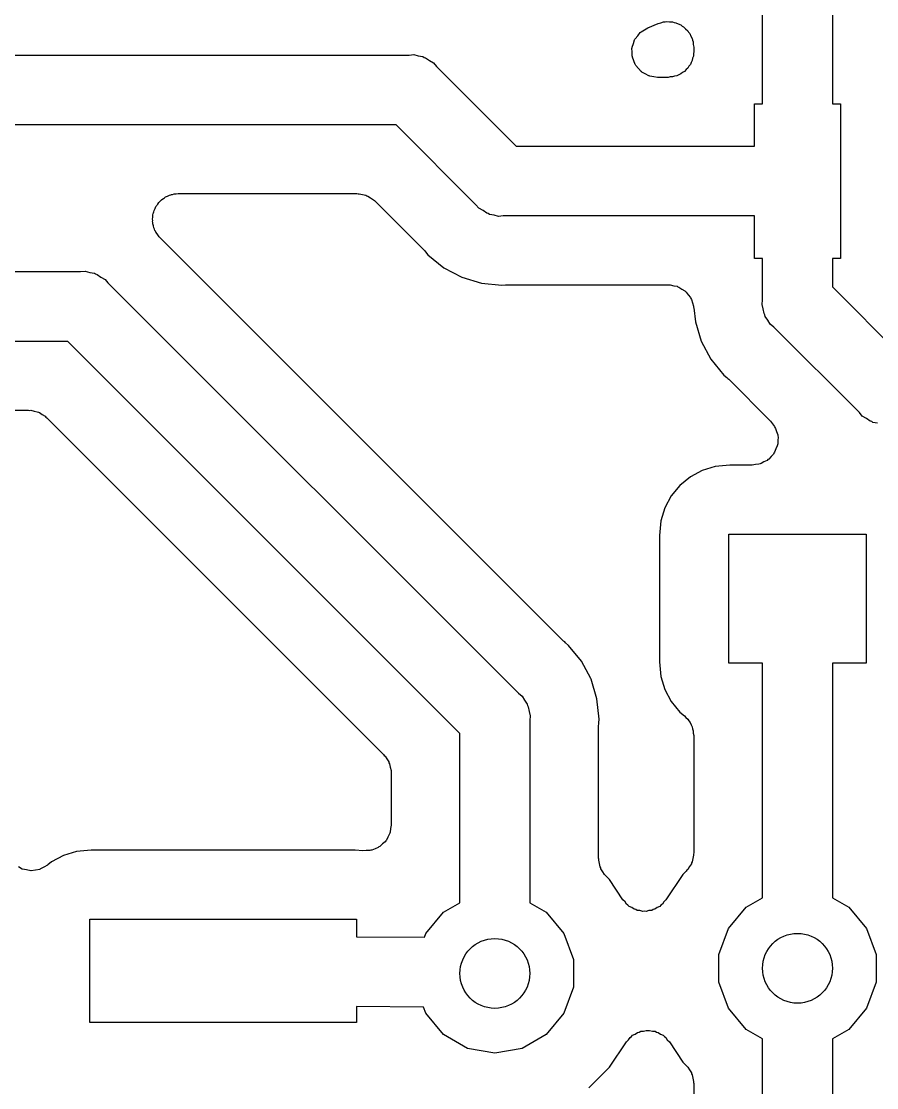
# Model space of a CAD drawing. Extents: x 91 to 190.2, y -113.9 to -59.9.
# Drawn here: x 151.96 to 156.93, y -79.56 to -73.36 of the extents above; entities that cross this region are included whole.
import ezdxf

# ---------------------------------------------------------------- set-up
doc = ezdxf.new("R2010")
doc.units = 0
doc.header["$MEASUREMENT"] = 0
doc.layers.add('BLACK', color=7, linetype='CONTINUOUS')

msp = doc.modelspace()

# ---------------------------------------------------------------- linework, layer by layer
at = {"layer": 'BLACK', "linetype": 'CONTINUOUS'}
for p, q in [((156.673, -67.775), (156.673, -73.84)), ((156.267, -73.84), (156.267, -69.73)), ((155.599, -73.3982), (155.659, -73.3731)), ((155.659, -73.3731), (155.675, -73.3696)), ((155.675, -73.3696), (155.691, -73.364)), ((155.691, -73.364), (155.701, -73.364)), ((155.701, -73.364), (155.71, -73.3618)), ((155.71, -73.3618), (155.726, -73.364)), ((155.726, -73.364), (155.743, -73.364)), ((155.743, -73.364), (155.752, -73.3673)), ((155.752, -73.3673), (155.762, -73.3686)), ((155.762, -73.3686), (155.776, -73.3762)), ((155.776, -73.3762), (155.792, -73.3818)), ((155.792, -73.3818), (155.799, -73.3881)), ((155.799, -73.3881), (155.808, -73.3927)), ((155.808, -73.3927), (155.819, -73.4047)), ((155.526, -73.4618), (155.541, -73.4443)), ((155.541, -73.4443), (155.555, -73.4262)), ((155.555, -73.4262), (155.558, -73.4244)), ((155.558, -73.4244), (155.56, -73.4219)), ((155.56, -73.4219), (155.58, -73.4105)), ((155.58, -73.4105), (155.599, -73.3982)), ((155.819, -73.4047), (155.832, -73.4153)), ((155.832, -73.4153), (155.837, -73.4238)), ((155.837, -73.4238), (155.843, -73.4311)), ((155.843, -73.4311), (155.85, -73.4462)), ((155.85, -73.4462), (155.858, -73.4604)), ((155.507, -73.5172), (155.508, -73.5141)), ((155.508, -73.54), (155.507, -73.5172)), ((155.508, -73.5108), (155.516, -73.4893)), ((155.508, -73.5141), (155.508, -73.5108)), ((155.516, -73.4893), (155.523, -73.4675)), ((155.523, -73.4675), (155.525, -73.4649)), ((155.525, -73.4649), (155.526, -73.4618)), ((155.858, -73.4604), (155.859, -73.4701)), ((155.859, -73.4701), (155.863, -73.4792)), ((155.863, -73.4792), (155.864, -73.4956)), ((155.864, -73.4956), (155.867, -73.5117)), ((155.867, -73.5117), (155.867, -73.5368)), ((143.259, -73.5568), (154.211, -73.5568)), ((154.211, -73.5568), (154.238, -73.5545)), ((154.238, -73.5545), (154.264, -73.5614)), ((154.264, -73.5614), (154.291, -73.5661)), ((154.291, -73.5661), (154.298, -73.5706)), ((154.298, -73.5706), (154.307, -73.573)), ((154.307, -73.573), (154.329, -73.5885)), ((155.508, -73.5628), (155.508, -73.54)), ((155.51, -73.566), (155.508, -73.5628)), ((155.51, -73.5693), (155.51, -73.566)), ((155.518, -73.5903), (155.51, -73.5693)), ((155.86, -73.5752), (155.858, -73.5881)), ((155.865, -73.5628), (155.86, -73.5752)), ((155.867, -73.5368), (155.865, -73.5497)), ((155.865, -73.5497), (155.865, -73.5628)), ((154.329, -73.5885), (154.353, -73.6019)), ((154.353, -73.6019), (154.37, -73.6226)), ((154.37, -73.6226), (154.834, -74.0868)), ((155.526, -73.6118), (155.518, -73.5903)), ((155.528, -73.6143), (155.526, -73.6118)), ((155.53, -73.6174), (155.528, -73.6143)), ((155.545, -73.6342), (155.53, -73.6174)), ((155.56, -73.6517), (155.545, -73.6342)), ((155.822, -73.6417), (155.813, -73.6517)), ((155.832, -73.6332), (155.822, -73.6417)), ((155.838, -73.6219), (155.832, -73.6332)), ((155.847, -73.6118), (155.838, -73.6219)), ((155.851, -73.5995), (155.847, -73.6118)), ((155.858, -73.5881), (155.851, -73.5995)), ((155.563, -73.6534), (155.56, -73.6517)), ((155.565, -73.6558), (155.563, -73.6534)), ((155.585, -73.6663), (155.565, -73.6558)), ((155.605, -73.6778), (155.585, -73.6663)), ((155.608, -73.6783), (155.605, -73.6778)), ((155.611, -73.6799), (155.608, -73.6783)), ((155.634, -73.6828), (155.611, -73.6799)), ((155.656, -73.6868), (155.634, -73.6828)), ((155.717, -73.6868), (155.656, -73.6868)), ((155.73, -73.6845), (155.717, -73.6868)), ((155.743, -73.6845), (155.73, -73.6845)), ((155.755, -73.68), (155.743, -73.6845)), ((155.768, -73.6778), (155.755, -73.68)), ((155.779, -73.6712), (155.768, -73.6778)), ((155.792, -73.6667), (155.779, -73.6712)), ((155.802, -73.6583), (155.792, -73.6667)), ((155.813, -73.6517), (155.802, -73.6583)), ((156.22, -74.0868), (156.22, -73.84)), ((156.22, -73.84), (156.267, -73.84)), ((156.673, -73.84), (156.72, -73.84)), ((156.72, -73.84), (156.72, -74.74)), ((154.136, -73.9632), (143.334, -73.9632)), ((154.6, -74.4274), (154.136, -73.9632)), ((154.834, -74.0868), (156.22, -74.0868)), ((152.788, -74.3884), (152.795, -74.3825)), ((152.795, -74.3825), (152.806, -74.3784)), ((152.806, -74.3784), (152.817, -74.3722)), ((152.817, -74.3722), (152.825, -74.3708)), ((152.825, -74.3708), (152.83, -74.3687)), ((152.83, -74.3687), (152.835, -74.3682)), ((152.835, -74.3682), (152.844, -74.3652)), ((152.844, -74.3652), (152.856, -74.3653)), ((152.856, -74.3653), (152.868, -74.3632)), ((152.868, -74.3632), (153.908, -74.3632)), ((153.908, -74.3632), (153.915, -74.3643)), ((153.915, -74.3643), (153.921, -74.3638)), ((153.921, -74.3638), (153.94, -74.3688)), ((153.94, -74.3688), (153.959, -74.3722)), ((153.959, -74.3722), (153.965, -74.3755)), ((153.965, -74.3755), (153.971, -74.3773)), ((153.971, -74.3773), (153.987, -74.3885)), ((152.734, -74.4498), (152.739, -74.4382)), ((152.739, -74.4382), (152.744, -74.4318)), ((152.744, -74.4318), (152.746, -74.4275)), ((152.746, -74.4275), (152.75, -74.4237)), ((152.75, -74.4237), (152.755, -74.4156)), ((152.755, -74.4156), (152.764, -74.4078)), ((152.764, -74.4078), (152.772, -74.3983)), ((152.772, -74.3983), (152.779, -74.394)), ((152.779, -74.394), (152.783, -74.3907)), ((152.783, -74.3907), (152.788, -74.3884)), ((153.987, -74.3885), (154.004, -74.3983)), ((154.004, -74.3983), (154.009, -74.4033)), ((154.009, -74.4033), (154.014, -74.4071)), ((154.014, -74.4071), (154.297, -74.6904)), ((154.617, -74.4481), (154.6, -74.4274)), ((154.641, -74.4615), (154.617, -74.4481)), ((152.718, -74.5117), (152.721, -74.4995)), ((152.721, -74.4872), (152.723, -74.4797)), ((152.721, -74.4995), (152.721, -74.4872)), ((152.723, -74.4797), (152.724, -74.4748)), ((152.724, -74.4748), (152.726, -74.4695)), ((152.726, -74.4695), (152.728, -74.4605)), ((152.728, -74.4605), (152.734, -74.4498)), ((154.663, -74.477), (154.641, -74.4615)), ((154.672, -74.4794), (154.663, -74.477)), ((154.679, -74.4839), (154.672, -74.4794)), ((154.706, -74.4886), (154.679, -74.4839)), ((154.732, -74.4955), (154.706, -74.4886)), ((154.759, -74.4932), (154.732, -74.4955)), ((156.22, -74.4932), (154.759, -74.4932)), ((156.22, -74.74), (156.22, -74.4932)), ((152.72, -74.5203), (152.718, -74.5117)), ((152.719, -74.5267), (152.72, -74.5203)), ((152.721, -74.5319), (152.719, -74.5267)), ((152.721, -74.5392), (152.721, -74.5319)), ((152.725, -74.5509), (152.721, -74.5392)), ((152.727, -74.5631), (152.725, -74.5509)), ((152.731, -74.5702), (152.727, -74.5631)), ((152.733, -74.577), (152.731, -74.5702)), ((152.736, -74.5819), (152.733, -74.577)), ((152.739, -74.5882), (152.736, -74.5819)), ((152.746, -74.5977), (152.739, -74.5882)), ((152.753, -74.6084), (152.746, -74.5977)), ((152.753, -74.6088), (152.753, -74.6084)), ((152.758, -74.6136), (152.753, -74.6088)), ((152.763, -74.6196), (152.758, -74.6136)), ((155.11, -76.9673), (152.763, -74.6196)), ((154.297, -74.6904), (154.302, -74.6964)), ((154.302, -74.6964), (154.307, -74.7013)), ((154.307, -74.7013), (154.321, -74.7186)), ((154.321, -74.7186), (154.413, -74.794)), ((156.267, -74.74), (156.22, -74.74)), ((156.267, -74.9811), (156.267, -74.74)), ((156.72, -74.74), (156.673, -74.74)), ((156.673, -74.74), (156.673, -74.9058)), ((149.5, -74.8168), (152.301, -74.8168)), ((152.301, -74.8168), (152.328, -74.8145)), ((152.328, -74.8145), (152.354, -74.8214)), ((154.413, -74.794), (154.517, -74.8492)), ((152.354, -74.8214), (152.381, -74.8261)), ((152.381, -74.8261), (152.388, -74.8306)), ((152.388, -74.8306), (152.397, -74.833)), ((152.397, -74.833), (152.419, -74.8485)), ((152.419, -74.8485), (152.443, -74.8619)), ((152.443, -74.8619), (152.46, -74.8826)), ((152.46, -74.8826), (154.847, -77.27)), ((154.517, -74.8492), (154.517, -74.8492)), ((154.517, -74.8492), (154.518, -74.85)), ((154.518, -74.85), (154.632, -74.8845)), ((154.632, -74.8845), (154.75, -74.8961)), ((154.75, -74.8961), (154.772, -74.8939)), ((154.772, -74.8939), (154.78, -74.8945)), ((154.78, -74.8945), (154.787, -74.8932)), ((154.787, -74.8932), (155.718, -74.8932)), ((155.718, -74.8932), (155.724, -74.8942)), ((155.724, -74.8942), (155.73, -74.8936)), ((155.73, -74.8936), (155.75, -74.8987)), ((155.75, -74.8987), (155.77, -74.9022)), ((155.77, -74.9022), (155.775, -74.9051)), ((155.775, -74.9051), (155.78, -74.9066)), ((155.78, -74.9066), (155.797, -74.9181)), ((155.797, -74.9181), (155.815, -74.9283)), ((155.815, -74.9283), (155.819, -74.9327)), ((155.819, -74.9327), (155.823, -74.936)), ((155.823, -74.936), (155.835, -74.9526)), ((156.673, -74.9058), (157.064, -75.2968)), ((155.835, -74.9526), (155.848, -74.9682)), ((155.848, -74.9682), (155.85, -74.9736)), ((155.85, -74.9736), (155.854, -74.9783)), ((155.854, -74.9783), (155.859, -74.998)), ((155.859, -74.998), (155.866, -75.0172)), ((156.264, -75.008), (156.267, -74.9811)), ((155.866, -75.0172), (155.866, -75.0229)), ((155.866, -75.0229), (155.868, -75.0285)), ((155.868, -75.0285), (155.876, -75.1083)), ((156.271, -75.034), (156.264, -75.008)), ((156.276, -75.0606), (156.271, -75.034)), ((156.281, -75.0684), (156.276, -75.0606)), ((156.283, -75.0772), (156.281, -75.0684)), ((155.876, -75.1083), (155.91, -75.2216)), ((156.298, -75.0993), (156.283, -75.0772)), ((156.312, -75.1226), (156.298, -75.0993)), ((156.333, -75.14), (156.312, -75.1226)), ((156.83, -75.6374), (156.333, -75.14)), ((152.226, -75.2232), (149.5, -75.2232)), ((154.507, -77.5042), (152.226, -75.2232)), ((155.91, -75.2216), (155.91, -75.2216)), ((155.91, -75.2216), (155.91, -75.2219)), ((155.91, -75.2219), (155.966, -75.3267)), ((155.966, -75.3267), (156.041, -75.4186)), ((156.041, -75.4186), (156.059, -75.4328)), ((156.059, -75.4328), (156.064, -75.4384)), ((156.064, -75.4384), (156.07, -75.4427)), ((156.07, -75.4427), (156.313, -75.6863)), ((150.642, -75.6232), (151.998, -75.6232)), ((151.998, -75.6232), (152.005, -75.6243)), ((152.005, -75.6243), (152.011, -75.6238)), ((152.011, -75.6238), (152.03, -75.6288)), ((152.03, -75.6288), (152.049, -75.6322)), ((152.049, -75.6322), (152.055, -75.6355)), ((152.055, -75.6355), (152.061, -75.6373)), ((152.061, -75.6373), (152.077, -75.6485)), ((152.077, -75.6485), (152.094, -75.6583)), ((152.094, -75.6583), (152.099, -75.6633)), ((152.099, -75.6633), (152.104, -75.6671)), ((152.104, -75.6671), (154.063, -77.6259)), ((156.313, -75.6863), (156.324, -75.7023)), ((156.847, -75.6581), (156.83, -75.6374)), ((156.871, -75.6715), (156.847, -75.6581)), ((156.893, -75.687), (156.871, -75.6715)), ((156.902, -75.6894), (156.893, -75.687)), ((156.909, -75.6939), (156.902, -75.6894)), ((156.324, -75.7023), (156.337, -75.7173)), ((156.337, -75.7173), (156.339, -75.7235)), ((156.339, -75.7235), (156.343, -75.7289)), ((156.343, -75.7289), (156.348, -75.7479)), ((156.348, -75.7479), (156.355, -75.7663)), ((156.936, -75.6986), (156.909, -75.6939)), ((156.355, -75.7663), (156.355, -75.7729)), ((156.355, -75.7729), (156.357, -75.7793)), ((156.357, -75.7793), (156.355, -75.7988)), ((156.355, -75.7988), (156.355, -75.8184)), ((156.333, -75.8724), (156.33, -75.8784)), ((156.337, -75.8673), (156.333, -75.8724)), ((156.344, -75.8489), (156.337, -75.8673)), ((156.352, -75.8312), (156.344, -75.8489)), ((156.353, -75.8246), (156.352, -75.8312)), ((156.355, -75.8184), (156.353, -75.8246)), ((156.246, -75.9372), (156.226, -75.9389)), ((156.252, -75.9344), (156.246, -75.9372)), ((156.258, -75.9333), (156.252, -75.9344)), ((156.275, -75.9235), (156.258, -75.9333)), ((156.293, -75.9152), (156.275, -75.9235)), ((156.298, -75.9105), (156.293, -75.9152)), ((156.304, -75.9072), (156.298, -75.9105)), ((156.316, -75.8922), (156.304, -75.9072)), ((156.33, -75.8784), (156.316, -75.8922)), ((155.916, -75.9737), (155.847, -76.0108)), ((155.992, -75.9508), (155.916, -75.9737)), ((156.077, -75.9423), (155.992, -75.9508)), ((156.207, -75.9423), (156.077, -75.9423)), ((156.226, -75.9389), (156.207, -75.9423)), ((155.786, -76.0608), (155.736, -76.1217)), ((155.847, -76.0108), (155.786, -76.0608)), ((155.736, -76.1217), (155.699, -76.1912)), ((155.699, -76.1912), (155.676, -76.2666)), ((155.676, -76.2666), (155.667, -76.3524)), ((155.667, -76.3524), (155.667, -77.0876)), ((156.07, -77.095), (156.07, -76.345)), ((156.07, -76.345), (156.87, -76.345)), ((156.87, -76.345), (156.87, -77.095)), ((155.116, -76.9716), (155.11, -76.9673)), ((155.121, -76.9772), (155.116, -76.9716)), ((155.139, -76.9914), (155.121, -76.9772)), ((155.214, -77.0833), (155.139, -76.9914)), ((155.268, -77.1836), (155.214, -77.0833)), ((155.667, -77.0876), (155.676, -77.1734)), ((156.267, -77.095), (156.07, -77.095)), ((156.267, -78.4594), (156.267, -77.095)), ((156.87, -77.095), (156.673, -77.095)), ((156.673, -77.095), (156.673, -78.4594)), ((155.676, -77.1734), (155.699, -77.2488)), ((155.27, -77.188), (155.268, -77.1836)), ((155.268, -77.1836), (155.268, -77.1836)), ((155.304, -77.3017), (155.27, -77.188)), ((154.847, -77.27), (154.868, -77.2874)), ((154.868, -77.2874), (154.882, -77.3107)), ((155.316, -77.42), (155.304, -77.3017)), ((155.699, -77.2488), (155.736, -77.3183)), ((154.882, -77.3107), (154.897, -77.3328)), ((154.897, -77.3328), (154.899, -77.3416)), ((154.899, -77.3416), (154.904, -77.3494)), ((154.904, -77.3494), (154.909, -77.376)), ((155.736, -77.3183), (155.786, -77.3792)), ((154.909, -77.376), (154.916, -77.402)), ((154.916, -77.402), (154.913, -77.4289)), ((155.314, -77.4423), (155.316, -77.42)), ((155.786, -77.3792), (155.812, -77.4007)), ((155.812, -77.4007), (155.821, -77.4113)), ((155.821, -77.4113), (155.832, -77.4202)), ((155.832, -77.4202), (155.838, -77.4309)), ((154.913, -77.4289), (154.913, -78.4894)), ((155.313, -77.457), (155.314, -77.4497)), ((155.313, -78.2288), (155.313, -77.457)), ((155.314, -77.4497), (155.314, -77.4423)), ((155.838, -77.4309), (155.846, -77.4402)), ((155.846, -77.4402), (155.851, -77.4533)), ((155.851, -77.4533), (155.858, -77.4653)), ((155.858, -77.4653), (155.86, -77.4775)), ((155.86, -77.4775), (155.864, -77.489)), ((154.507, -78.4894), (154.507, -77.5042)), ((155.864, -77.489), (155.864, -77.5029)), ((155.864, -77.5029), (155.867, -77.5166)), ((155.867, -77.5166), (155.867, -78.1988)), ((154.063, -77.6259), (154.067, -77.6313)), ((154.067, -77.6313), (154.072, -77.6356)), ((154.072, -77.6356), (154.082, -77.6525)), ((154.082, -77.6525), (154.093, -77.6686)), ((154.093, -77.6686), (154.094, -77.675)), ((154.094, -77.675), (154.098, -77.6807)), ((154.098, -77.6807), (154.101, -77.7)), ((154.101, -77.7), (154.106, -77.7189)), ((154.106, -77.7189), (154.106, -77.7255)), ((154.106, -77.7255), (154.107, -77.732)), ((154.107, -77.732), (154.107, -78.0374)), ((154.107, -78.0374), (154.103, -78.0575)), ((154.088, -78.1064), (154.079, -78.1248)), ((154.098, -78.0887), (154.088, -78.1064)), ((154.099, -78.0831), (154.098, -78.0887)), ((154.101, -78.0778), (154.099, -78.0831)), ((154.103, -78.0575), (154.101, -78.0778)), ((154.032, -78.1673), (154.013, -78.1743)), ((154.036, -78.1636), (154.032, -78.1673)), ((154.041, -78.1612), (154.036, -78.1636)), ((154.056, -78.147), (154.041, -78.1612)), ((154.072, -78.1339), (154.056, -78.147)), ((154.075, -78.1289), (154.072, -78.1339)), ((154.079, -78.1248), (154.075, -78.1289)), ((152.201, -78.2137), (152.132, -78.2508)), ((152.277, -78.1908), (152.201, -78.2137)), ((152.362, -78.1823), (152.277, -78.1908)), ((153.898, -78.1823), (152.362, -78.1823)), ((153.942, -78.1867), (153.898, -78.1823)), ((153.962, -78.1852), (153.942, -78.1867)), ((153.983, -78.1852), (153.962, -78.1852)), ((153.988, -78.1832), (153.983, -78.1852)), ((153.994, -78.1827), (153.988, -78.1832)), ((154.013, -78.1743), (153.994, -78.1827)), ((155.314, -78.2353), (155.313, -78.2288)), ((155.861, -78.2308), (155.858, -78.2501)), ((155.866, -78.2119), (155.861, -78.2308)), ((155.867, -78.1988), (155.866, -78.2053)), ((155.866, -78.2053), (155.866, -78.2119)), ((151.96, -78.2927), (151.939, -78.2796)), ((151.961, -78.2929), (151.96, -78.2927)), ((151.962, -78.2933), (151.961, -78.2929)), ((151.987, -78.298), (151.962, -78.2933)), ((152.063, -78.295), (152.038, -78.2988)), ((152.064, -78.2944), (152.063, -78.2946)), ((152.063, -78.2946), (152.063, -78.295)), ((152.086, -78.282), (152.064, -78.2944)), ((152.108, -78.2699), (152.086, -78.282)), ((152.109, -78.2693), (152.108, -78.2699)), ((152.11, -78.2689), (152.109, -78.2693)), ((152.132, -78.2508), (152.11, -78.2689)), ((155.314, -78.2419), (155.314, -78.2353)), ((155.319, -78.2608), (155.314, -78.2419)), ((155.322, -78.2801), (155.319, -78.2608)), ((155.326, -78.2858), (155.322, -78.2801)), ((155.327, -78.2922), (155.326, -78.2858)), ((155.338, -78.3083), (155.327, -78.2922)), ((155.842, -78.2782), (155.832, -78.2952)), ((155.853, -78.2622), (155.842, -78.2782)), ((155.854, -78.2558), (155.853, -78.2622)), ((155.858, -78.2501), (155.854, -78.2558)), ((152.011, -78.3029), (151.987, -78.298)), ((152.012, -78.3028), (152.011, -78.3029)), ((152.013, -78.3029), (152.012, -78.3028)), ((152.038, -78.2988), (152.013, -78.3029)), ((155.348, -78.3252), (155.338, -78.3083)), ((155.353, -78.3295), (155.348, -78.3252)), ((155.357, -78.3349), (155.353, -78.3295)), ((155.376, -78.3536), (155.357, -78.3349)), ((155.455, -78.4724), (155.376, -78.3536)), ((155.804, -78.3236), (155.705, -78.4724)), ((155.823, -78.3049), (155.804, -78.3236)), ((155.827, -78.2995), (155.823, -78.3049)), ((155.832, -78.2952), (155.827, -78.2995)), ((155.467, -78.4843), (155.455, -78.4724)), ((155.705, -78.4724), (155.693, -78.4843)), ((156.172, -78.5144), (156.267, -78.4594)), ((156.673, -78.4594), (156.768, -78.5144)), ((154.412, -78.5444), (154.507, -78.4894)), ((154.913, -78.4894), (155.008, -78.5444)), ((155.476, -78.4975), (155.467, -78.4843)), ((155.484, -78.5029), (155.476, -78.4975)), ((155.491, -78.5101), (155.484, -78.5029)), ((155.506, -78.5173), (155.491, -78.5101)), ((155.52, -78.5264), (155.506, -78.5173)), ((155.529, -78.5287), (155.52, -78.5264)), ((155.538, -78.5331), (155.529, -78.5287)), ((155.554, -78.5349), (155.538, -78.5331)), ((155.57, -78.5388), (155.554, -78.5349)), ((155.58, -78.5377), (155.57, -78.5388)), ((155.59, -78.5388), (155.58, -78.5377)), ((155.606, -78.5349), (155.59, -78.5388)), ((155.622, -78.5331), (155.606, -78.5349)), ((155.631, -78.5287), (155.622, -78.5331)), ((155.64, -78.5264), (155.631, -78.5287)), ((155.654, -78.5173), (155.64, -78.5264)), ((155.669, -78.5101), (155.654, -78.5173)), ((155.675, -78.5029), (155.669, -78.5101)), ((155.684, -78.4975), (155.675, -78.5029)), ((155.693, -78.4843), (155.684, -78.4975)), ((156.068, -78.6379), (156.172, -78.5144)), ((156.768, -78.5144), (156.872, -78.6379)), ((152.355, -79.185), (152.355, -78.585)), ((152.355, -78.585), (153.905, -78.585)), ((153.905, -78.585), (153.905, -78.6867)), ((154.308, -78.6679), (154.412, -78.5444)), ((155.008, -78.5444), (155.112, -78.6679)), ((156.013, -78.7894), (156.068, -78.6379)), ((156.872, -78.6379), (156.927, -78.7894)), ((153.905, -78.6867), (154.3, -78.6892)), ((154.3, -78.6892), (154.308, -78.6679)), ((155.112, -78.6679), (155.167, -78.8194)), ((156.013, -78.9506), (156.013, -78.7894)), ((156.927, -78.7894), (156.927, -78.9506)), ((155.167, -78.8194), (155.167, -78.9806)), ((156.068, -79.1021), (156.013, -78.9506)), ((156.927, -78.9506), (156.872, -79.1021)), ((155.167, -78.9806), (155.112, -79.1321)), ((154.295, -79.0956), (153.905, -79.0931)), ((153.905, -79.0931), (153.905, -79.185)), ((154.308, -79.1321), (154.295, -79.0956)), ((154.412, -79.2556), (154.308, -79.1321)), ((155.112, -79.1321), (155.008, -79.2556)), ((156.172, -79.2256), (156.068, -79.1021)), ((156.872, -79.1021), (156.768, -79.2256)), ((153.905, -79.185), (152.355, -79.185)), ((156.267, -79.2806), (156.172, -79.2256)), ((156.768, -79.2256), (156.673, -79.2806)), ((154.551, -79.3363), (154.412, -79.2556)), ((155.008, -79.2556), (154.869, -79.3363)), ((155.475, -79.2976), (155.487, -79.2857)), ((155.487, -79.2857), (155.496, -79.2725)), ((155.496, -79.2725), (155.505, -79.2671)), ((155.505, -79.2671), (155.511, -79.2599)), ((155.511, -79.2599), (155.526, -79.2527)), ((155.526, -79.2527), (155.54, -79.2436)), ((155.54, -79.2436), (155.549, -79.2413)), ((155.549, -79.2413), (155.558, -79.2369)), ((155.558, -79.2369), (155.574, -79.2351)), ((155.574, -79.2351), (155.59, -79.2312)), ((155.59, -79.2312), (155.6, -79.2323)), ((155.6, -79.2323), (155.61, -79.2312)), ((155.61, -79.2312), (155.626, -79.2351)), ((155.626, -79.2351), (155.642, -79.2369)), ((155.642, -79.2369), (155.651, -79.2413)), ((155.651, -79.2413), (155.66, -79.2436)), ((155.66, -79.2436), (155.674, -79.2527)), ((155.674, -79.2527), (155.689, -79.2599)), ((155.689, -79.2599), (155.696, -79.2671)), ((155.696, -79.2671), (155.704, -79.2725)), ((155.704, -79.2725), (155.713, -79.2857)), ((155.713, -79.2857), (155.725, -79.2976)), ((156.267, -82.2511), (156.267, -79.2806)), ((156.673, -79.2806), (156.673, -82.1758)), ((154.71, -79.3643), (154.551, -79.3363)), ((154.869, -79.3363), (154.71, -79.3643)), ((155.376, -79.4464), (155.475, -79.2976)), ((155.725, -79.2976), (155.804, -79.4164)), ((155.256, -79.5658), (155.376, -79.4464)), ((155.804, -79.4164), (155.823, -79.4351)), ((155.823, -79.4351), (155.827, -79.4405)), ((155.827, -79.4405), (155.832, -79.4448)), ((155.832, -79.4448), (155.842, -79.4618)), ((155.842, -79.4618), (155.853, -79.4778)), ((155.853, -79.4778), (155.854, -79.4842)), ((155.854, -79.4842), (155.858, -79.4899)), ((155.858, -79.4899), (155.861, -79.5092)), ((155.861, -79.5092), (155.866, -79.5281)), ((155.866, -79.5281), (155.866, -79.5347)), ((155.866, -79.5347), (155.867, -79.5412)), ((155.867, -79.5412), (155.867, -82.223))]:
    msp.add_line(p, q, dxfattribs=at)
at = {"layer": 'BLACK'}
for centre in [(156.47, -78.87), (154.71, -78.9)]:
    msp.add_circle(centre, 0.2032, dxfattribs=at)

doc.saveas('drawing.dxf')
